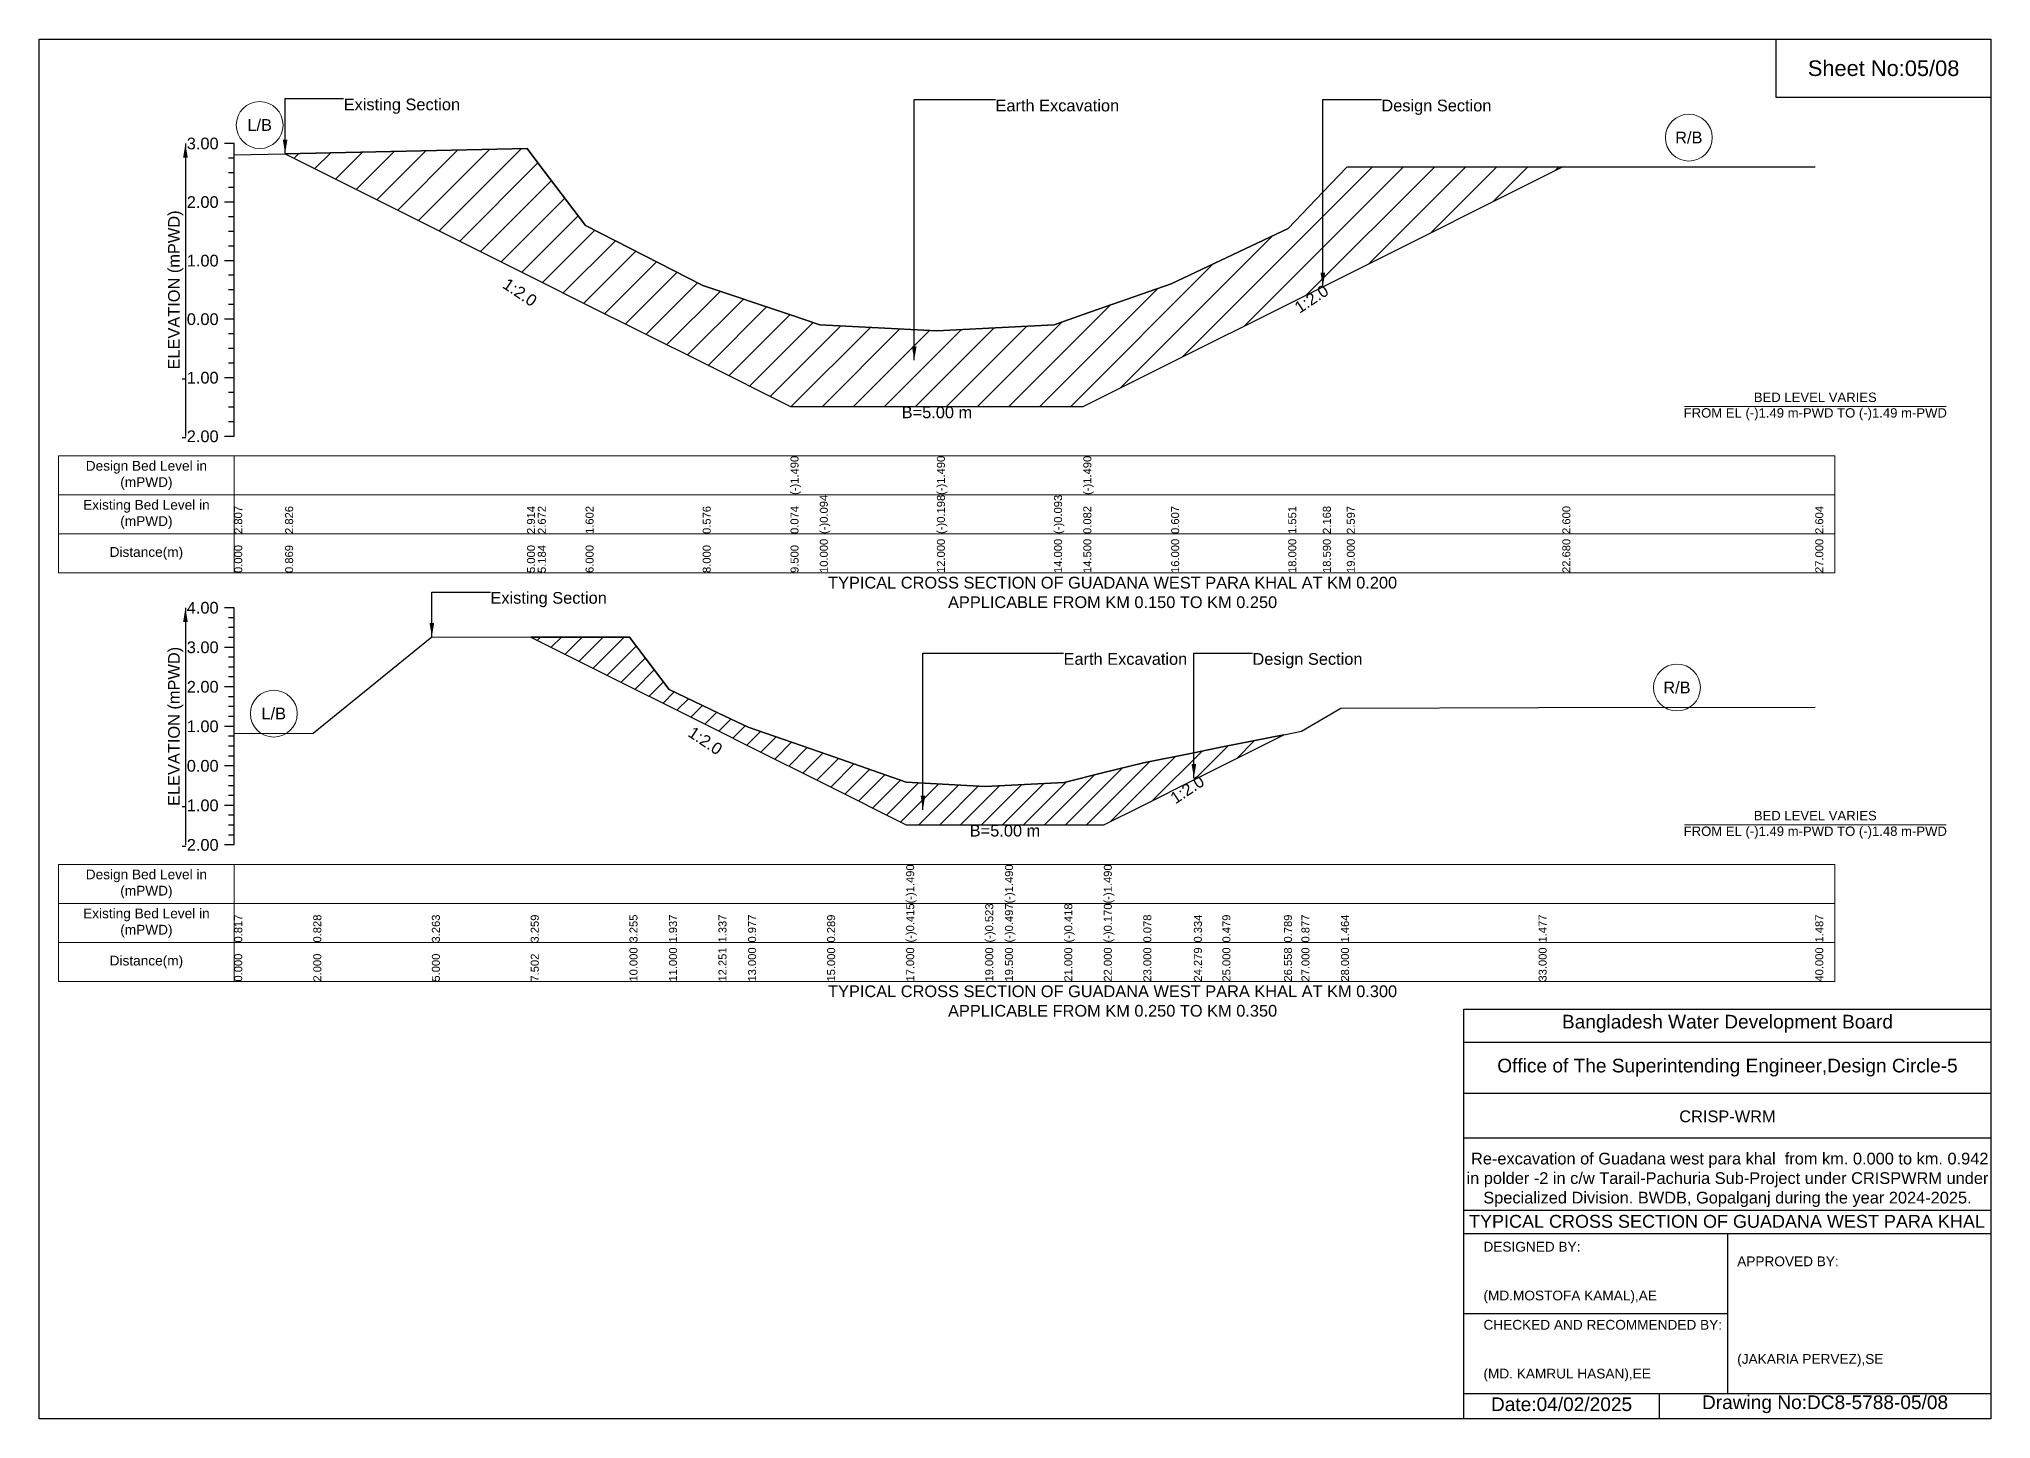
# Model space of a CAD drawing. Header units: inches. Extents: x 91000 to 188000, y -5656 to 0.
# Drawn here: x 140000 to 148000, y -5656 to 0 of the extents above; entities that cross this region are included whole.
import ezdxf

# ---------------------------------------------------------------- set-up
doc = ezdxf.new("R2010")
doc.units = ezdxf.units.IN
doc.header["$LTSCALE"] = 7
doc.header["$MEASUREMENT"] = 0
for name, color, linetype, lineweight in [('Cross section Data Border', 7, 'Continuous', 9), ('Cross Section Labels', 7, 'Continuous', 9), ('Existing_Bed_Level for Xsection', 7, 'Continuous', 25)]:
    doc.layers.add(name, color=color, linetype=linetype, lineweight=lineweight)
doc.styles.get("Standard").update_dxf_attribs({"font": 'arial.ttf'})
doc.dimstyles.get("Standard").update_dxf_attribs({"dimtxt": 0.18, "dimasz": 0.18, "dimexe": 0.18, "dimexo": 0.0625, "dimgap": 0.09, "dimtad": 0, "dimtih": 1, "dimtoh": 1, "dimdec": 4, "dimzin": 0, "dimdsep": 46, "dimtxsty": 'Standard', "dimcen": 0.09, "dimadec": 0, "dimazin": 0, "dimtfac": 1, "dimtdec": 4, "dimtofl": 0, "dimtmove": 0, "dimatfit": 3, "dimfxl": 1, "dimtolj": 1, "dimtzin": 0, "dimarcsym": 0})

msp = doc.modelspace()

# ---------------------------------------------------------------- hatches: boundary and pattern name
at = {"layer": 'Existing_Bed_Level for Xsection'}
h = msp.add_hatch(dxfattribs=at)
h.set_pattern_fill('ANSI31', color=256, scale=720, style=0)
h.paths.add_polyline_path([(141008.5, -470.3), (142000, -966.1), (142044.3, -988.2), (142240, -1086.1), (142720, -1326.1), (143080, -1506.1), (143200, -1506.1), (143680, -1506.1), (144160, -1506.1), (144280, -1506.1), (144640, -1326.1), (145120, -1086.1), (145261.7, -1015.3), (145360, -966.1), (146243.3, -524.4), (145360, -525.2), (145261.7, -628.1), (145120, -776.2), (144640, -1002.8), (144280, -1128.8), (144160, -1170.8), (143680, -1196), (143200, -1171), (143080, -1130.8), (142720, -1010.2), (142240, -764), (142044.3, -507.2), (142000, -449.1)])
h = msp.add_hatch(dxfattribs=at)
h.set_pattern_fill('ANSI31', color=256, scale=486, style=0)
h.paths.add_polyline_path([(142015.3, -2451.3), (142420, -2653.7), (142582, -2734.7), (142784.7, -2836), (142906, -2896.7), (143230, -3058.7), (143554, -3220.7), (143878, -3220.7), (143959, -3220.7), (144202, -3220.7), (144364, -3220.7), (144526, -3139.7), (144733.2, -3036), (144850, -2977.7), (145102.4, -2851.4), (144850, -2901.7), (144733.2, -2925.1), (144526, -2966.6), (144364, -3006.8), (144202, -3047), (143959, -3059.7), (143878, -3064), (143554, -3046.5), (143230, -2932.5), (142906, -2821), (142784.7, -2762.8), (142582, -2665.5), (142420, -2452)])

# ---------------------------------------------------------------- linework, layer by layer
for points in [[(140000, 0), (148000, 0), (148000, -5656), (140000, -5656)], [(147120, 0), (148000, 0), (148000, -240), (147120, -240)]]:
    msp.add_lwpolyline(points, close=True)
for points in [[(145840, -5656), (145840, -3976), (148000, -3976)], [(145840, -4112), (148000, -4112)], [(145840, -4320), (148000, -4320)], [(145840, -4504), (148000, -4504)], [(145840, -4800), (148000, -4800)], [(145840, -4896), (148000, -4896)], [(146920, -4896), (146920, -5552)], [(145840, -5224), (146920, -5224)], [(145840, -5552), (148000, -5552)], [(146640, -5552), (146640, -5656)]]:
    msp.add_lwpolyline(points)
at = {"layer": 'Cross section Data Border'}
for points in [[(140080, -1708.5), (147360, -1708.5), (147360, -2188.5), (140080, -2188.5)], [(140080, -3383.3), (147360, -3383.3), (147360, -3863.3), (140080, -3863.3)]]:
    msp.add_lwpolyline(points, close=True, dxfattribs=at)
for points in [[(140800, -1708.5), (140800, -2188.5)], [(140080, -1868.5), (147360, -1868.5)], [(140080, -2028.5), (147360, -2028.5)], [(140800, -3383.3), (140800, -3863.3)], [(140080, -3543.3), (147360, -3543.3)], [(140080, -3703.3), (147360, -3703.3)]]:
    msp.add_lwpolyline(points, dxfattribs=at)
at = {"layer": 'Cross Section Labels'}
for points in [[(146744.2, -1506.1), (147815.8, -1506.1)], [(146744.2, -3220.7), (147815.8, -3220.7)]]:
    msp.add_lwpolyline(points, dxfattribs=at)
for centre in [(140904.3, -352.6), (146761.7, -404), (146713, -2658.2), (140962, -2765)]:
    msp.add_circle(centre, 96, dxfattribs=at)
at = {"layer": 'Existing_Bed_Level for Xsection'}
for points in [[(140800, -428.5), (140760, -428.5)], [(140800, -1628.5), (140800, -1388.5), (140800, -1148.5), (140800, -908.5), (140800, -668.5), (140800, -428.5)], [(140800, -474.8), (141008.5, -470.3), (142000, -449.1), (142044.3, -507.2), (142240, -764), (142720, -1010.2), (143080, -1130.8), (143080, -1130.8), (143200, -1171), (143680, -1196), (143680, -1196), (144160, -1170.8), (144280, -1128.8), (144280, -1128.8), (144640, -1002.8), (145120, -776.2), (145261.7, -628.1), (145360, -525.2), (146243.3, -524.4), (147280, -523.5)], [(140800, -488.5), (140776, -488.5)], [(140800, -548.5), (140776, -548.5)], [(140800, -608.5), (140776, -608.5)], [(140800, -668.5), (140760, -668.5)], [(140800, -728.5), (140776, -728.5)], [(140800, -788.5), (140776, -788.5)], [(140800, -848.5), (140776, -848.5)], [(140800, -908.5), (140760, -908.5)], [(140800, -968.5), (140776, -968.5)], [(140800, -1028.5), (140776, -1028.5)], [(140800, -1088.5), (140776, -1088.5)], [(140800, -1148.5), (140760, -1148.5)], [(140800, -1208.5), (140776, -1208.5)], [(140800, -1268.5), (140776, -1268.5)], [(140800, -1328.5), (140776, -1328.5)], [(140800, -1388.5), (140760, -1388.5)], [(140800, -1448.5), (140776, -1448.5)], [(140800, -1508.5), (140776, -1508.5)], [(140800, -1568.5), (140776, -1568.5)], [(140800, -1628.5), (140760, -1628.5)], [(140800, -2331.3), (140760, -2331.3)], [(140800, -2371.8), (140776, -2371.8)], [(140800, -3303.3), (140800, -3141.3), (140800, -2979.3), (140800, -2817.3), (140800, -2655.3), (140800, -2493.3), (140800, -2331.3)], [(140800, -2412.3), (140776, -2412.3)], [(140800, -2452.8), (140776, -2452.8)], [(140800, -2846.9), (141124, -2845.1), (141610, -2450.7), (142015.3, -2451.3), (142420, -2452), (142582, -2665.5), (142784.7, -2762.8), (142906, -2821), (143230, -2932.5), (143554, -3046.5), (143554, -3046.5), (143878, -3064), (143959, -3059.7), (143959, -3059.7), (144202, -3047), (144364, -3006.8), (144364, -3006.8), (144526, -2966.6), (144733.2, -2925.1), (144850, -2901.7), (145102.4, -2851.4), (145174, -2837.2), (145336, -2742.1), (146146, -2740), (147280, -2738.4)], [(140800, -2493.3), (140760, -2493.3)], [(140800, -2533.8), (140776, -2533.8)], [(140800, -2574.3), (140776, -2574.3)], [(140800, -2614.8), (140776, -2614.8)], [(140800, -2655.3), (140760, -2655.3)], [(140800, -2695.8), (140776, -2695.8)], [(140800, -2736.3), (140776, -2736.3)], [(140800, -2776.8), (140776, -2776.8)], [(140800, -2817.3), (140760, -2817.3)], [(140800, -2857.8), (140776, -2857.8)], [(140800, -2898.3), (140776, -2898.3)], [(140800, -2938.8), (140776, -2938.8)], [(140800, -2979.3), (140760, -2979.3)], [(140800, -3019.8), (140776, -3019.8)], [(140800, -3060.3), (140776, -3060.3)], [(140800, -3100.8), (140776, -3100.8)], [(140800, -3141.3), (140760, -3141.3)], [(140800, -3181.8), (140776, -3181.8)], [(140800, -3222.3), (140776, -3222.3)], [(140800, -3262.8), (140776, -3262.8)], [(140800, -3303.3), (140760, -3303.3)]]:
    msp.add_lwpolyline(points, dxfattribs=at)
for points in [[(141008.5, -470.3), (142000, -966.1), (142044.3, -988.2), (142240, -1086.1), (142720, -1326.1), (143080, -1506.1), (143080, -1506.1), (143200, -1506.1), (143680, -1506.1), (143680, -1506.1), (144160, -1506.1), (144280, -1506.1), (144280, -1506.1), (144640, -1326.1), (145120, -1086.1), (145261.7, -1015.3), (145360, -966.1), (146243.3, -524.4), (146243.3, -524.4), (146243.3, -524.4), (145360, -525.2), (145261.7, -628.1), (145120, -776.2), (144640, -1002.8), (144280, -1128.8), (144280, -1128.8), (144160, -1170.8), (143680, -1196), (143680, -1196), (143200, -1171), (143080, -1130.8), (143080, -1130.8), (142720, -1010.2), (142240, -764), (142044.3, -507.2), (142000, -449.1)], [(142015.3, -2451.3), (142015.3, -2451.3), (142420, -2653.7), (142582, -2734.7), (142784.7, -2836), (142906, -2896.7), (143230, -3058.7), (143554, -3220.7), (143554, -3220.7), (143878, -3220.7), (143959, -3220.7), (143959, -3220.7), (144202, -3220.7), (144364, -3220.7), (144364, -3220.7), (144526, -3139.7), (144733.2, -3036), (144850, -2977.7), (145102.4, -2851.4), (144850, -2901.7), (144733.2, -2925.1), (144526, -2966.6), (144364, -3006.8), (144364, -3006.8), (144202, -3047), (143959, -3059.7), (143959, -3059.7), (143878, -3064), (143554, -3046.5), (143554, -3046.5), (143230, -2932.5), (142906, -2821), (142784.7, -2762.8), (142582, -2665.5), (142420, -2452), (142015.3, -2451.3)]]:
    msp.add_lwpolyline(points, close=True, dxfattribs=at)

# ---------------------------------------------------------------- texts
at = {"attachment_point": 5}
for s, insert, char_height in [('Sheet No:05/08', (147560, -120), 64), ('Bangladesh Water Development Board', (146920, -4036), 56), ('Office of The Superintending Engineer,Design Circle-5', (146920, -4216), 56)]:
    msp.add_mtext(s, dxfattribs=dict(at, insert=insert, char_height=char_height))
for s, insert, char_height, width, attachment_point in [('CRISP-WRM', (146920, -4416), 48, 2240, 5), (' Re-excavation of Guadana west para khal  from km. 0.000 to km. 0.942 in polder -2 in c/w Tarail-Pachuria Sub-Project under CRISPWRM under Specialized Division. BWDB, Gopalganj during the year 2024-2025.', (146920, -4676), 48, 2160, 5), ('TYPICAL CROSS SECTION OF GUADANA WEST PARA KHAL', (146918.1, -4846.4), 52.797, 2111.891, 5), ('DESIGNED BY:^J^J^J(MD.MOSTOFA KAMAL),AE', (145920, -5056), 40, 1120, 4), ('APPROVED BY:^J^J^J^J^J^J(JAKARIA PERVEZ),SE', (146960, -5216), 40, 1120, 4), ('CHECKED AND RECOMMENDED BY:^J^J^J(MD. KAMRUL HASAN),EE', (145920, -5376), 40, 1120, 4), ('Date:04/02/2025', (146240, -5596), 56, 1120, 5), ('Drawing No:DC8-5788-05/08', (147320, -5596), 56, 1760, 5)]:
    msp.add_mtext(s, dxfattribs=dict(insert=insert, char_height=char_height, width=width, attachment_point=attachment_point))
at = {"layer": 'Cross section Data Border', "char_height": 40, "width": 640, "attachment_point": 5}
for s, insert in [('Design Bed Level in (mPWD)', (140440, -1788.5)), ('Existing Bed Level in (mPWD)', (140440, -1948.5)), ('Distance(m)', (140440, -2108.5)), ('Design Bed Level in (mPWD)', (140440, -3463.3)), ('Existing Bed Level in (mPWD)', (140440, -3623.3)), ('Distance(m)', (140440, -3783.3))]:
    msp.add_mtext(s, dxfattribs=dict(at, insert=insert))
at = {"layer": 'Cross Section Labels'}
for s, insert, char_height, attachment_point in [('Existing Section', (141248.5, -244), 48, 1), ('Earth Excavation', (143920, -248.5), 48, 1), ('Design Section', (145501.7, -248.5), 48, 1), ('L/B', (140904.3, -352.6), 48, 5), ('R/B', (146761.7, -404), 48, 5), ('B=5.00 m', (143680, -1506.1), 48, 2), ('BED LEVEL VARIES ^JFROM EL (-)1.49 m-PWD TO (-)1.49 m-PWD', (147280, -1506.1), 38.4, 5), ('TYPICAL CROSS SECTION OF GUADANA WEST PARA KHAL AT KM 0.200^JAPPLICABLE FROM KM 0.150 TO KM 0.250', (144400, -2268.5), 48, 5), ('Existing Section', (141850, -2266.5), 48, 1), ('Earth Excavation', (144199, -2516.9), 48, 1), ('Design Section', (144973.2, -2516.9), 48, 1), ('R/B', (146713, -2658.2), 48, 5), ('L/B', (140962, -2765), 48, 5), ('BED LEVEL VARIES ^JFROM EL (-)1.49 m-PWD TO (-)1.48 m-PWD', (147280, -3220.7), 38.4, 5), ('B=5.00 m', (143959, -3220.7), 48, 2), ('TYPICAL CROSS SECTION OF GUADANA WEST PARA KHAL AT KM 0.300^JAPPLICABLE FROM KM 0.250 TO KM 0.350', (144400, -3943.3), 48, 5)]:
    msp.add_mtext(s, dxfattribs=dict(at, insert=insert, char_height=char_height, attachment_point=attachment_point))
at = {"layer": 'Cross Section Labels', "char_height": 48, "attachment_point": 2}
for insert, rotation in [((141984.3, -1018.2), 326.30993), ((145201.7, -1045.3), 33.69007), ((142744.2, -2856.2), 326.30993), ((144692.7, -3056.3), 33.69007)]:
    msp.add_mtext('1:2.0', dxfattribs=dict(at, insert=insert, rotation=rotation))
at = {"layer": 'Existing_Bed_Level for Xsection', "char_height": 48, "attachment_point": 6}
for s, insert in [('3.00', (140736, -428.5)), ('2.00', (140736, -668.5)), ('1.00', (140736, -908.5)), ('0.00', (140736, -1148.5)), ('-1.00', (140736, -1388.5)), ('-2.00', (140736, -1628.5)), ('4.00', (140736, -2331.3)), ('3.00', (140736, -2493.3)), ('2.00', (140736, -2655.3)), ('1.00', (140736, -2817.3)), ('0.00', (140736, -2979.3)), ('-1.00', (140736, -3141.3)), ('-2.00', (140736, -3303.3))]:
    msp.add_mtext(s, dxfattribs=dict(at, insert=insert))
at = {"layer": 'Existing_Bed_Level for Xsection', "rotation": 90}
for s, insert, char_height, attachment_point in [('ELEVATION (mPWD)', (140560, -1028.5), 48, 5), ('(-)1.490', (143080, -1868.5), 32.8, 1), ('(-)1.490', (143680, -1868.5), 32.8, 1), ('(-)1.490', (144280, -1868.5), 32.8, 1), ('2.807', (140800, -2028.5), 32.8, 1), ('2.826', (141008.5, -2028.5), 32.8, 1), ('2.914', (142000, -2028.5), 32.8, 1), ('2.672', (142044.3, -2028.5), 32.8, 1), ('1.602', (142240, -2028.5), 32.8, 1), ('0.576', (142720, -2028.5), 32.8, 1), ('0.074', (143080, -2028.5), 32.8, 1), ('(-)0.094', (143200, -2028.5), 32.8, 1), ('(-)0.198', (143680, -2028.5), 32.8, 1), ('(-)0.093', (144160, -2028.5), 32.8, 1), ('0.082', (144280, -2028.5), 32.8, 1), ('0.607', (144640, -2028.5), 32.8, 1), ('1.551', (145120, -2028.5), 32.8, 1), ('2.168', (145261.7, -2028.5), 32.8, 1), ('2.597', (145360, -2028.5), 32.8, 1), ('2.600', (146243.3, -2028.5), 32.8, 1), ('2.604', (147280, -2028.5), 32.8, 1), ('0.000', (140800, -2188.5), 32.8, 1), ('0.869', (141008.5, -2188.5), 32.8, 1), ('5.000', (142000, -2188.5), 32.8, 1), ('5.184', (142044.3, -2188.5), 32.8, 1), ('6.000', (142240, -2188.5), 32.8, 1), ('8.000', (142720, -2188.5), 32.8, 1), ('9.500', (143080, -2188.5), 32.8, 1), ('10.000', (143200, -2188.5), 32.8, 1), ('12.000', (143680, -2188.5), 32.8, 1), ('14.000', (144160, -2188.5), 32.8, 1), ('14.500', (144280, -2188.5), 32.8, 1), ('16.000', (144640, -2188.5), 32.8, 1), ('18.000', (145120, -2188.5), 32.8, 1), ('18.590', (145261.7, -2188.5), 32.8, 1), ('19.000', (145360, -2188.5), 32.8, 1), ('22.680', (146243.3, -2188.5), 32.8, 1), ('27.000', (147280, -2188.5), 32.8, 1), ('ELEVATION (mPWD)', (140560, -2817.3), 48, 5), ('(-)1.490', (143554, -3543.3), 32.8, 1), ('(-)1.490', (143959, -3543.3), 32.8, 1), ('(-)1.490', (144364, -3543.3), 32.8, 1), ('0.817', (140800, -3703.3), 32.8, 1), ('0.828', (141124, -3703.3), 32.8, 1), ('3.263', (141610, -3703.3), 32.8, 1), ('3.259', (142015.3, -3703.3), 32.8, 1), ('3.255', (142420, -3703.3), 32.8, 1), ('1.937', (142582, -3703.3), 32.8, 1), ('1.337', (142784.7, -3703.3), 32.8, 1), ('0.977', (142906, -3703.3), 32.8, 1), ('0.289', (143230, -3703.3), 32.8, 1), ('(-)0.415', (143554, -3703.3), 32.8, 1), ('(-)0.523', (143878, -3703.3), 32.8, 1), ('(-)0.497', (143959, -3703.3), 32.8, 1), ('(-)0.418', (144202, -3703.3), 32.8, 1), ('(-)0.170', (144364, -3703.3), 32.8, 1), ('0.078', (144526, -3703.3), 32.8, 1), ('0.334', (144733.2, -3703.3), 32.8, 1), ('0.479', (144850, -3703.3), 32.8, 1), ('0.789', (145102.4, -3703.3), 32.8, 1), ('0.877', (145174, -3703.3), 32.8, 1), ('1.464', (145336, -3703.3), 32.8, 1), ('1.477', (146146, -3703.3), 32.8, 1), ('1.487', (147280, -3703.3), 32.8, 1), ('0.000', (140800, -3863.3), 32.8, 1), ('2.000', (141124, -3863.3), 32.8, 1), ('5.000', (141610, -3863.3), 32.8, 1), ('7.502', (142015.3, -3863.3), 32.8, 1), ('10.000', (142420, -3863.3), 32.8, 1), ('11.000', (142582, -3863.3), 32.8, 1), ('12.251', (142784.7, -3863.3), 32.8, 1), ('13.000', (142906, -3863.3), 32.8, 1), ('15.000', (143230, -3863.3), 32.8, 1), ('17.000', (143554, -3863.3), 32.8, 1), ('19.000', (143878, -3863.3), 32.8, 1), ('19.500', (143959, -3863.3), 32.8, 1), ('21.000', (144202, -3863.3), 32.8, 1), ('22.000', (144364, -3863.3), 32.8, 1), ('23.000', (144526, -3863.3), 32.8, 1), ('24.279', (144733.2, -3863.3), 32.8, 1), ('25.000', (144850, -3863.3), 32.8, 1), ('26.558', (145102.4, -3863.3), 32.8, 1), ('27.000', (145174, -3863.3), 32.8, 1), ('28.000', (145336, -3863.3), 32.8, 1), ('33.000', (146146, -3863.3), 32.8, 1), ('40.000', (147280, -3863.3), 32.8, 1)]:
    msp.add_mtext(s, dxfattribs=dict(at, insert=insert, char_height=char_height, attachment_point=attachment_point))

# ---------------------------------------------------------------- leaders
at = {"layer": 'Cross Section Labels', "annotation_type": 0, "has_hookline": 1, "hookline_direction": 0}
for points, text_width in [([(141008.5, -470.3), (141008.5, -244), (141248.4, -244)], 467.2), ([(143587.1, -1316.6), (143587.1, -248.5), (143919.9, -248.5)], 497), ([(145261.7, -1015.3), (145261.7, -248.5), (145501.6, -248.5)], 441.2), ([(141610, -2450.7), (141610, -2266.5), (141849.9, -2266.5)], 467.2), ([(143622.6, -3159.1), (143622.6, -2516.9), (144198.9, -2516.9)], 497), ([(144733.2, -3029.3), (144733.2, -2516.9), (144973.1, -2516.9)], 441.2)]:
    msp.add_leader(points, dimstyle='Standard', override={"dimasz": 57.6}, dxfattribs=dict(at, text_width=text_width))
at = {"layer": 'Existing_Bed_Level for Xsection'}
for points in [[(140600, -428.5), (140600, -1628.5)], [(140600, -2331.3), (140600, -3303.3)]]:
    msp.add_leader(points, dimstyle='Standard', override={"dimasz": 57.6}, dxfattribs=at)

doc.saveas('drawing.dxf')
